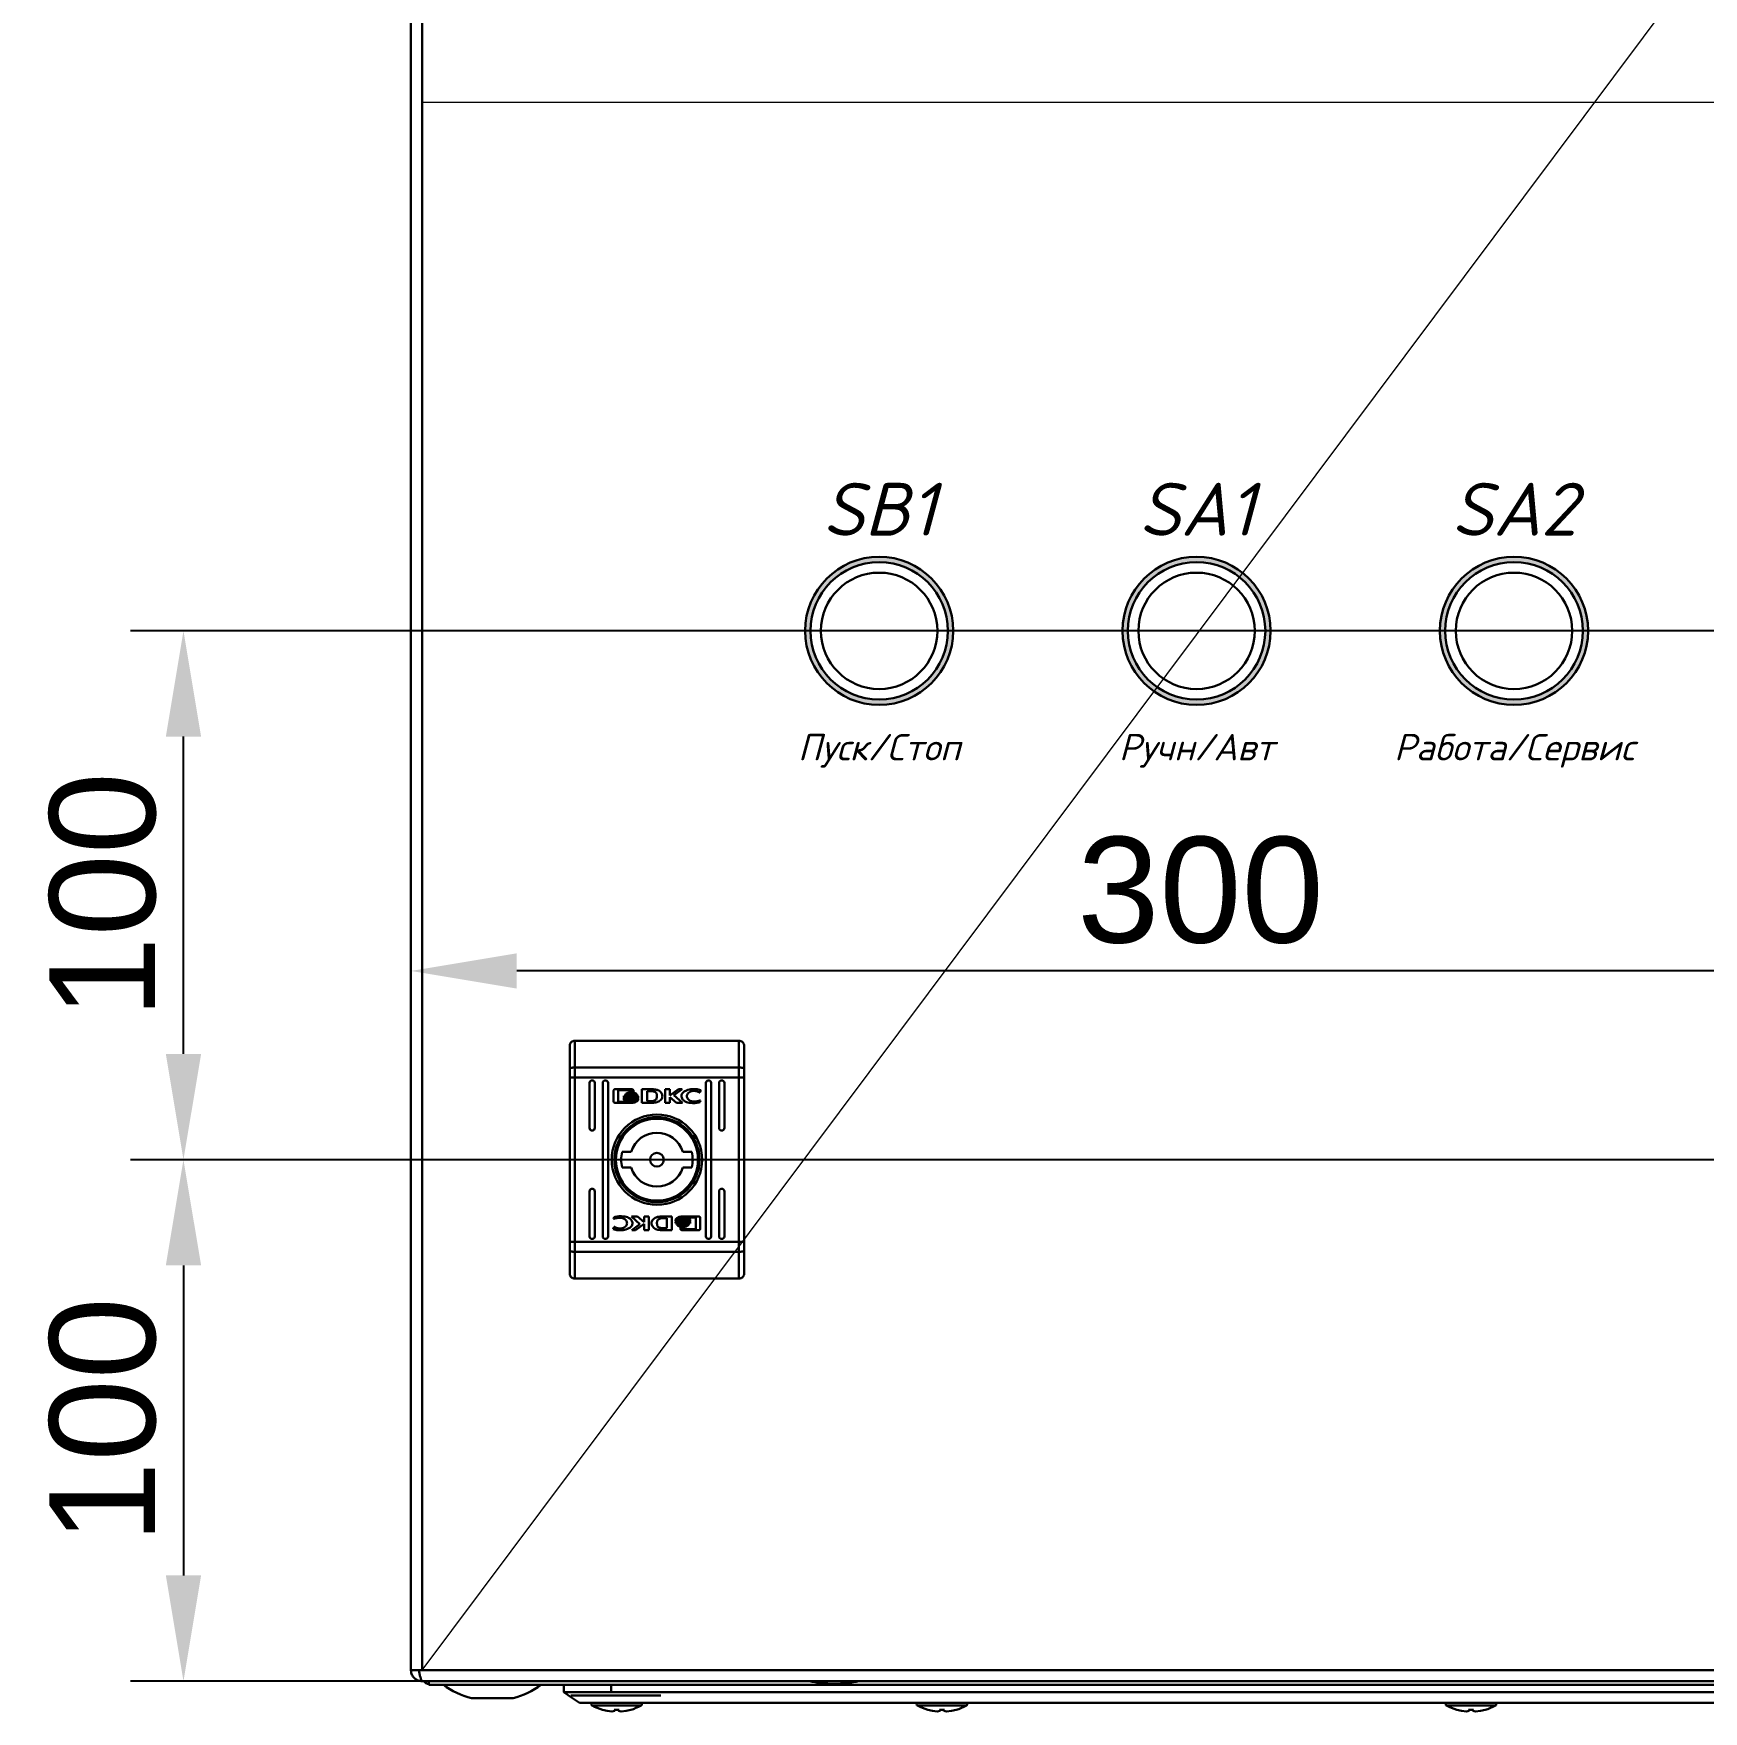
# Model space of a CAD drawing. Header units: millimetres. Extents: x 0 to 53000, y -591 to 24400.
# Drawn here: x 9805.3 to 10121, y 2391.8 to 2709.1 of the extents above; entities that cross this region are included whole.
import ezdxf
from ezdxf.enums import TextEntityAlignment as Align

# ---------------------------------------------------------------- set-up
doc = ezdxf.new("R2010")
doc.units = ezdxf.units.MM
doc.layers.add('Основная', color=7, linetype='Continuous', lineweight=30)
doc.layers.add('Привязки', color=2, linetype='Continuous', lineweight=0, plot=False, transparency=0.8)
doc.layers.add('размеры', color=3, linetype='Continuous')
doc.styles.get("Standard").update_dxf_attribs({"font": 'arial.ttf'})
doc.styles.add('текст', font='isocpeui.ttf')
doc.dimstyles.new('ISO2', dxfattribs={"dimtxt": 20, "dimasz": 20, "dimexe": 10, "dimexo": 5, "dimgap": 5, "dimtad": 1, "dimdec": 4, "dimdsep": 46, "dimlunit": 6, "dimtxsty": 'Standard', "dimcen": 20, "dimadec": 0, "dimazin": 0, "dimtfac": 1, "dimtdec": 4, "dimtmove": 0, "dimatfit": 3, "dimfxl": 1, "dimtolj": 1, "dimtzin": 0, "dimarcsym": 0})

# ---------------------------------------------------------------- blocks, each defined once
blk = doc.blocks.new('D22')
at = {"layer": 'Основная'}
h = blk.add_hatch(color=256, dxfattribs=at)
h.dxf.hatch_style = 1
h.paths.add_polyline_path([(-7.8, 10.4), (-8.4, 11.2, 0.236068), (-14, 0, 0.236068), (-8.4, -11.2), (-7.8, -10.4, -0.236068), (-13, 0, -0.236068)])
h.paths.add_polyline_path([(7.8, 10.4), (8.4, 11.2, 0.333333), (-8.4, 11.2), (-7.8, 10.4, -0.333333)])
h.paths.add_polyline_path([(8.4, 11.2), (7.8, 10.4, -0.236068), (13, 0, -0.236068), (7.8, -10.4), (8.4, -11.2, 0.236068), (14, 0, 0.236068)])
h.paths.add_polyline_path([(8.4, -11.2), (7.8, -10.4, -0.333333), (-7.8, -10.4), (-8.4, -11.2, 0.333333)])
for radius in [14, 13, 11]:
    blk.add_circle((0, 0), radius, dxfattribs=at)
at = {"style": 'текст'}
for tag, p in [('НАИМНОВАНИЕ', (0, 23)), ('ЦВЕТ', (0, -22))]:
    blk.add_attdef(tag, text='', height=10, dxfattribs=at).set_placement(p, align=Align.MIDDLE_CENTER)
blk = doc.blocks.new('*D401')
at = {"layer": 'Defpoints', "color": 0, "transparency": 16777216}
for p in [(10175.18, 2496.16), (9833.68, 2397.55), (10175.18, 2397.55)]:
    blk.add_point(p, dxfattribs=at)
at = {"layer": 'размеры', "color": 0, "lineweight": -2, "transparency": 16777216}
for p, q in [((10170.18, 2496.16), (9823.68, 2496.16)), ((9833.68, 2476.16), (9833.68, 2417.55)), ((10170.18, 2397.55), (9823.68, 2397.55))]:
    blk.add_line(p, q, dxfattribs=at)
at = {"layer": 'размеры', "color": 0, "transparency": 16777216}
for points in [[(9830.35, 2476.16), (9837.02, 2476.16), (9833.68, 2496.16)], [(9830.35, 2417.55), (9837.02, 2417.55), (9833.68, 2397.55)]]:
    blk.add_solid(points, dxfattribs=at)
at = {"layer": 'размеры', "color": 0, "transparency": 16777216, "insert": (9818.47, 2446.86), "char_height": 20, "attachment_point": 5, "rotation": 90}
blk.add_mtext('\\A1;100', dxfattribs=at)
blk = doc.blocks.new('*D402')
at = {"layer": 'Defpoints', "color": 0, "transparency": 16777216}
for p in [(9833.68, 2596.16), (10175.18, 2596.16), (10175.18, 2496.16)]:
    blk.add_point(p, dxfattribs=at)
at = {"layer": 'размеры', "color": 0, "lineweight": -2, "transparency": 16777216}
for p, q in [((10170.18, 2596.16), (9823.68, 2596.16)), ((9833.68, 2516.16), (9833.68, 2576.16)), ((10170.18, 2496.16), (9823.68, 2496.16))]:
    blk.add_line(p, q, dxfattribs=at)
at = {"layer": 'размеры', "color": 0, "transparency": 16777216}
for points in [[(9830.35, 2576.16), (9837.02, 2576.16), (9833.68, 2596.16)], [(9830.35, 2516.16), (9837.02, 2516.16), (9833.68, 2496.16)]]:
    blk.add_solid(points, dxfattribs=at)
at = {"layer": 'размеры', "color": 0, "transparency": 16777216, "insert": (9818.47, 2546.16), "char_height": 20, "attachment_point": 5, "rotation": 90}
blk.add_mtext('\\A1;100', dxfattribs=at)
blk = doc.blocks.new('*D379')
at = {"layer": 'Defpoints', "color": 0, "transparency": 16777216}
for p in [(9876.68, 2531.85), (9876.68, 2496.16), (10175.18, 2496.16)]:
    blk.add_point(p, dxfattribs=at)
at = {"layer": 'размеры', "color": 0, "lineweight": -2, "transparency": 16777216}
for p, q in [((9876.68, 2501.16), (9876.68, 2541.85)), ((10175.18, 2501.16), (10175.18, 2541.85)), ((10155.18, 2531.85), (9896.68, 2531.85))]:
    blk.add_line(p, q, dxfattribs=at)
at = {"layer": 'размеры', "color": 0, "transparency": 16777216}
for points in [[(9896.68, 2535.18), (9896.68, 2528.52), (9876.68, 2531.85)], [(10155.18, 2535.18), (10155.18, 2528.52), (10175.18, 2531.85)]]:
    blk.add_solid(points, dxfattribs=at)
at = {"layer": 'размеры', "color": 0, "transparency": 16777216, "insert": (10025.93, 2547.07), "char_height": 20, "attachment_point": 5}
blk.add_mtext('\\A1;300', dxfattribs=at)

msp = doc.modelspace()

# ---------------------------------------------------------------- linework, layer by layer
at = {"layer": 'Основная', "linetype": 'Continuous'}
for p, q in [((9876.68471, 3192.4489), (9876.68471, 2399.64892)), ((9878.78474, 2399.64892), (9878.78474, 3192.4489)), ((9907.68473, 2518.66336), (9907.68473, 2513.6214)), ((9907.68473, 2518.66336), (9938.68472, 2518.66336)), ((9938.68472, 2518.66336), (9938.68472, 2513.6214)), ((9906.68472, 2513.23239), (9906.68472, 2511.67632)), ((9907.68473, 2513.6214), (9907.68473, 2511.67632)), ((9907.68473, 2513.6214), (9938.68472, 2513.6214)), ((9938.68472, 2511.67632), (9938.68472, 2513.6214)), ((9939.68472, 2511.67632), (9939.68472, 2513.23239)), ((9906.68472, 2511.67632), (9907.68473, 2511.67632)), ((9906.68472, 2480.65038), (9906.68472, 2511.67632)), ((9938.68472, 2511.67632), (9907.68473, 2511.67632)), ((9907.68473, 2480.65038), (9907.68473, 2511.67632)), ((9910.43462, 2502.16336), (9910.43462, 2510.66334)), ((9911.43461, 2510.66334), (9911.43461, 2502.16336)), ((9912.93462, 2481.66336), (9912.93462, 2510.66334)), ((9913.93464, 2510.66334), (9913.93464, 2481.66336)), ((9932.43462, 2481.66336), (9932.43462, 2510.66334)), ((9933.43462, 2510.66334), (9933.43462, 2481.66336)), ((9934.93462, 2502.16336), (9934.93462, 2510.66334)), ((9935.93462, 2510.66334), (9935.93462, 2502.16336)), ((9938.68472, 2511.67632), (9939.68472, 2511.67632)), ((9938.68472, 2511.67632), (9938.68472, 2480.65038)), ((9939.68472, 2480.65038), (9939.68472, 2511.67632)), ((9914.9939, 2507.17403), (9914.9939, 2509.21027)), ((9915.2601, 2509.48043), (9918.47386, 2509.48043)), ((9918.47386, 2506.90417), (9915.2601, 2506.90417)), ((9918.4167, 2509.27637), (9915.85924, 2509.27637)), ((9915.85924, 2509.27637), (9915.85924, 2507.10852)), ((9915.85924, 2507.10852), (9917.3664, 2507.10366)), ((9916.92405, 2507.96793), (9916.92405, 2508.24363)), ((9916.92405, 2507.5206), (9916.92405, 2507.80652)), ((9918.4167, 2509.03846), (9918.4167, 2509.27637)), ((9918.73996, 2509.03846), (9918.4167, 2509.03846)), ((9918.73996, 2509.21027), (9918.73996, 2509.03846)), ((9919.65269, 2508.18126), (9919.65269, 2507.90555)), ((9919.65269, 2507.74417), (9919.65269, 2507.45876)), ((9920.35251, 2509.48043), (9922.0859, 2509.48991)), ((9920.35251, 2506.90417), (9920.35251, 2509.48043)), ((9921.99742, 2506.91361), (9920.35251, 2506.90417)), ((9921.9585, 2509.13264), (9921.32126, 2509.12319)), ((9921.32126, 2509.12319), (9921.32126, 2507.22359)), ((9921.32126, 2507.22359), (9921.90324, 2507.23298)), ((9922.01405, 2506.91361), (9921.99742, 2506.91361)), ((9924.70839, 2509.48043), (9925.61989, 2509.48043)), ((9924.70839, 2506.90417), (9924.70839, 2509.48043)), ((9925.6296, 2506.90417), (9924.70839, 2506.90417)), ((9925.61989, 2509.48043), (9925.61989, 2508.27057)), ((9925.61989, 2508.27057), (9927.25425, 2509.48043)), ((9925.6296, 2507.98635), (9925.6296, 2506.90417)), ((9926.86324, 2506.90417), (9925.6296, 2507.98635)), ((9927.94751, 2509.48043), (9926.39362, 2508.33852)), ((9926.39362, 2508.33852), (9927.9839, 2506.90417)), ((9927.9839, 2506.90417), (9926.86324, 2506.90417)), ((9927.25425, 2509.48043), (9927.94751, 2509.48043)), ((9931.29524, 2508.8533), (9931.17558, 2508.8533)), ((9931.40059, 2507.37981), (9931.28601, 2507.05023)), ((9931.44925, 2509.29765), (9931.29524, 2508.8533)), ((9931.30522, 2507.37981), (9931.40059, 2507.37981)), ((9916.60349, 2497.66336), (9918.3103, 2497.66336)), ((9928.05915, 2497.66336), (9929.76594, 2497.66336)), ((9918.3103, 2494.66334), (9916.60349, 2494.66334)), ((9929.76594, 2494.66334), (9928.05915, 2494.66334)), ((9910.43462, 2481.66336), (9910.43462, 2490.16334)), ((9911.43461, 2490.16334), (9911.43461, 2481.66336)), ((9934.93462, 2481.66336), (9934.93462, 2490.16334)), ((9935.93462, 2490.16334), (9935.93462, 2481.66336)), ((9914.96887, 2484.94686), (9915.08343, 2485.27647)), ((9915.06423, 2484.94686), (9914.96887, 2484.94686)), ((9918.38555, 2485.42253), (9919.50621, 2485.42253)), ((9919.97584, 2483.98818), (9918.38555, 2485.42253)), ((9919.50621, 2485.42253), (9920.73985, 2484.34035)), ((9920.73985, 2485.42253), (9921.66107, 2485.42253)), ((9920.73985, 2484.34035), (9920.73985, 2485.42253)), ((9921.66107, 2485.42253), (9921.66107, 2482.84627)), ((9924.35541, 2485.41306), (9924.37204, 2485.41306)), ((9924.37204, 2485.41306), (9926.01695, 2485.42253)), ((9925.04819, 2485.10311), (9924.46621, 2485.09369)), ((9925.04819, 2483.20348), (9925.04819, 2485.10311)), ((9926.01695, 2485.42253), (9926.01695, 2482.84627)), ((9926.71676, 2484.58253), (9926.71676, 2484.86794)), ((9926.71676, 2484.14544), (9926.71676, 2484.42115)), ((9927.89558, 2485.42253), (9931.10934, 2485.42253)), ((9930.51021, 2485.21818), (9929.00305, 2485.22304)), ((9929.44539, 2484.8061), (9929.44539, 2484.52018)), ((9929.44539, 2484.35877), (9929.44539, 2484.08304)), ((9930.51021, 2483.05033), (9930.51021, 2485.21818)), ((9931.37555, 2485.15267), (9931.37555, 2483.1164)), ((9914.9202, 2483.02905), (9915.07422, 2483.47337)), ((9915.07422, 2483.47337), (9915.19387, 2483.47337)), ((9918.42194, 2482.84627), (9919.97584, 2483.98818)), ((9919.1152, 2482.84627), (9918.42194, 2482.84627)), ((9920.74956, 2484.05613), (9919.1152, 2482.84627)), ((9920.74956, 2482.84627), (9920.74956, 2484.05613)), ((9921.66107, 2482.84627), (9920.74956, 2482.84627)), ((9926.01695, 2482.84627), (9924.28355, 2482.83679)), ((9924.41096, 2483.19406), (9925.04819, 2483.20348)), ((9927.62949, 2483.28824), (9927.95274, 2483.28824)), ((9927.62949, 2483.1164), (9927.62949, 2483.28824)), ((9931.10934, 2482.84627), (9927.89558, 2482.84627)), ((9927.95274, 2483.28824), (9927.95274, 2483.05033)), ((9927.95274, 2483.05033), (9930.51021, 2483.05033)), ((9906.68472, 2480.65038), (9906.68472, 2479.09431)), ((9907.68473, 2480.65038), (9906.68472, 2480.65038)), ((9907.68473, 2480.65038), (9907.68473, 2478.7053)), ((9938.68472, 2480.65038), (9907.68473, 2480.65038)), ((9938.68472, 2478.7053), (9907.68473, 2478.7053)), ((9907.68473, 2478.7053), (9907.68473, 2473.66334)), ((9938.68472, 2478.7053), (9938.68472, 2480.65038)), ((9939.68472, 2480.65038), (9938.68472, 2480.65038)), ((9938.68472, 2473.66334), (9938.68472, 2478.7053)), ((9939.68472, 2479.09431), (9939.68472, 2480.65038)), ((9938.68472, 2473.66334), (9907.68473, 2473.66334)), ((9876.68471, 2399.64892), (9878.18472, 2399.64892)), ((9878.78474, 2399.64892), (9878.18472, 2399.64892)), ((10471.58473, 2399.64892), (9878.78474, 2399.64892)), ((9878.78474, 2397.5489), (10471.58473, 2397.5489)), ((9880.05744, 2397.5489), (9880.05744, 2396.95327)), ((9880.05744, 2396.8489), (9880.05744, 2396.95327)), ((9880.05744, 2396.8489), (9880.75744, 2396.8489)), ((10474.35745, 2396.8489), (9880.75744, 2396.8489)), ((9905.55744, 2395.4489), (9905.55744, 2396.8489)), ((9914.55745, 2396.8489), (9914.55745, 2395.4489)), ((9888.12237, 2394.34807), (9895.99251, 2394.34807)), ((9914.55745, 2395.4489), (9905.55744, 2395.4489)), ((9906.90743, 2394.84889), (9923.90745, 2394.84889)), ((9910.93575, 2392.94143), (9920.17912, 2392.94143)), ((9924.05744, 2395.4489), (9914.55745, 2395.4489)), ((10430.05743, 2395.4489), (9924.05744, 2395.4489)), ((9926.05745, 2393.4489), (10428.05742, 2393.4489)), ((9972.43575, 2392.94143), (9981.67912, 2392.94143)), ((10072.43575, 2392.94143), (10081.67912, 2392.94143)), ((9912.89871, 2392.1342), (9913.76068, 2391.91909)), ((9913.76068, 2391.91909), (9914.67666, 2391.82342)), ((9914.67666, 2391.82342), (9915.21712, 2391.91909)), ((9915.21712, 2391.91909), (9915.06778, 2392.1342)), ((9915.06778, 2392.1342), (9915.55743, 2392.12145)), ((9915.24046, 2392.1297), (9915.21712, 2391.91909)), ((9915.55743, 2392.12145), (9916.04709, 2392.1342)), ((9915.87441, 2392.1297), (9915.89775, 2391.91909)), ((9916.04709, 2392.1342), (9915.89775, 2391.91909)), ((9915.89775, 2391.91909), (9916.43821, 2391.82342)), ((9916.43821, 2391.82342), (9917.35419, 2391.91909)), ((9917.35419, 2391.91909), (9918.21616, 2392.1342)), ((9974.39872, 2392.1342), (9975.26068, 2391.91909)), ((9975.26068, 2391.91909), (9976.17667, 2391.82342)), ((9976.17667, 2391.82342), (9976.71712, 2391.91909)), ((9976.56779, 2392.1342), (9977.05743, 2392.12145)), ((9976.71712, 2391.91909), (9976.56779, 2392.1342)), ((9976.74047, 2392.1297), (9976.71712, 2391.91909)), ((9977.05743, 2392.12145), (9977.54708, 2392.1342)), ((9977.37439, 2392.1297), (9977.39774, 2391.91909)), ((9977.54708, 2392.1342), (9977.39774, 2391.91909)), ((9977.39774, 2391.91909), (9977.93819, 2391.82342)), ((9977.93819, 2391.82342), (9978.8542, 2391.91909)), ((9978.8542, 2391.91909), (9979.71616, 2392.1342)), ((10074.39872, 2392.1342), (10075.26067, 2391.91909)), ((10075.26067, 2391.91909), (10076.17667, 2391.82342)), ((10076.17667, 2391.82342), (10076.71713, 2391.91909)), ((10076.56779, 2392.1342), (10077.05743, 2392.12145)), ((10076.71713, 2391.91909), (10076.56779, 2392.1342)), ((10076.74047, 2392.1297), (10076.71713, 2391.91909)), ((10077.05743, 2392.12145), (10077.54708, 2392.1342)), ((10077.3744, 2392.1297), (10077.39775, 2391.91909)), ((10077.54708, 2392.1342), (10077.39775, 2391.91909)), ((10077.39775, 2391.91909), (10077.9382, 2391.82342)), ((10077.9382, 2391.82342), (10078.85419, 2391.91909)), ((10078.85419, 2391.91909), (10079.71615, 2392.1342))]:
    msp.add_line(p, q, dxfattribs=at)
at = {"layer": 'Основная'}
msp.add_line((9876.68471, 2399.64892), (10473.68472, 2399.64892), dxfattribs=at)
at = {"layer": 'Основная', "linetype": 'Continuous', "flags": 128}
for points in [[(9907.68473, 2513.6214), (9907.48965, 2513.61392), (9907.30204, 2513.59181), (9907.12916, 2513.55584), (9906.97761, 2513.50747), (9906.85325, 2513.44852), (9906.76083, 2513.38125), (9906.70394, 2513.3083), (9906.68472, 2513.23239)], [(9939.68472, 2513.23239), (9939.66552, 2513.3083), (9939.60861, 2513.38125), (9939.51619, 2513.44852), (9939.39183, 2513.50747), (9939.2403, 2513.55584), (9939.06741, 2513.59181), (9938.87981, 2513.61392), (9938.68472, 2513.6214)], [(9906.68472, 2479.09431), (9906.70394, 2479.0184), (9906.76083, 2478.94545), (9906.85325, 2478.87818), (9906.97761, 2478.81923), (9907.12916, 2478.77086), (9907.30204, 2478.73489), (9907.48965, 2478.71275), (9907.68473, 2478.7053)], [(9938.68472, 2478.7053), (9938.87981, 2478.71275), (9939.06741, 2478.73489), (9939.2403, 2478.77086), (9939.39183, 2478.81923), (9939.51619, 2478.87818), (9939.60861, 2478.94545), (9939.66552, 2479.0184), (9939.68472, 2479.09431)], [(9905.55744, 2395.4489), (9907.05751, 2394.44886), (9908.55761, 2393.44878)]]:
    msp.add_lwpolyline(points, dxfattribs=at)
at = {"layer": 'Основная', "linetype": 'Continuous'}
for radius in [8.55, 8.05, 7.75, 1.3]:
    msp.add_circle((9923.18472, 2496.16335), radius, dxfattribs=at)
for centre, radius, start, end in [((9910.93462, 2510.66335), 0.5, 360, 180), ((9913.43462, 2510.66335), 0.5, 360, 180), ((9932.93462, 2510.66335), 0.5, 0, 180), ((9935.43462, 2510.66335), 0.5, 0, 180), ((9910.93462, 2502.16335), 0.5, 180, 360), ((9923.18472, 2496.16335), 5.1, 17.1046352, 162.8953648), ((9935.43462, 2502.16335), 0.5, 180, 0), ((9923.18472, 2496.16335), 6.75, 167.1604116, 192.8395884), ((9923.18472, 2496.16335), 6.75, 347.1604116, 12.8395884), ((9923.18472, 2496.16335), 5.1, 197.1046352, 342.8953648), ((9910.93462, 2490.16335), 0.5, 0, 180), ((9935.43462, 2490.16335), 0.5, 0, 180), ((9910.93462, 2481.66335), 0.5, 180, 0), ((9913.43462, 2481.66335), 0.5, 180, 360), ((9932.93462, 2481.66335), 0.5, 180, 0), ((9935.43462, 2481.66335), 0.5, 180, 0), ((9880.75743, 2399.2489), 2.4, 225.099472, 253.0422367), ((9892.05743, 2409.60932), 15.76042, 234.0543962, 255.541383), ((9892.05743, 2409.60932), 15.76042, 284.458617, 305.9221986), ((9956.98607, 2422.81498), 25.76608, 258.6941478, 269.3298889), ((9956.38338, 2422.81498), 25.76608, 270.6701111, 281.3058522), ((9911.09193, 2393.2219), 0.32103, 135, 240.8896328), ((9915.55743, 2401.24142), 9.5, 240.8896328, 253.7275241), ((9915.55743, 2401.24142), 9.5, 286.2611128, 299.1103672), ((9920.02294, 2393.2219), 0.32103, 299.1103672, 45), ((9972.59193, 2393.2219), 0.32103, 135, 240.8896328), ((9977.05743, 2401.24142), 9.5, 240.8896328, 253.7275241), ((9977.05743, 2401.24142), 9.5, 286.2611128, 299.1103672), ((9981.52294, 2393.2219), 0.32103, 299.1103672, 45), ((10072.59193, 2393.2219), 0.32103, 135, 240.8896328), ((10077.05743, 2401.24142), 9.5, 240.8896328, 253.7275241), ((10077.05743, 2401.24142), 9.5, 286.2611128, 299.1103672), ((10081.52294, 2393.2219), 0.32103, 299.1103672, 45)]:
    msp.add_arc(centre, radius, start, end, dxfattribs=at)
for points, knots in [([(9907.68473, 2518.66336), (9907.55583, 2518.64932), (9907.35965, 2518.62795), (9907.12661, 2518.5006), (9906.93404, 2518.34355), (9906.78916, 2518.1343), (9906.69989, 2517.88842), (9906.68997, 2517.74128), (9906.68472, 2517.66334)], [0, 0, 0, 0, 0.2427470631, 0.3694667384, 0.4995772627, 0.7157134518, 0.8494279657, 1, 1, 1, 1]), ([(9906.68472, 2513.23239), (9906.68472, 2514.18224), (9906.68472, 2516.08194), (9906.68472, 2517.13621), (9906.68472, 2517.66334)], [0, 0, 0, 0, 0.499999311, 1, 1, 1, 1]), ([(9938.68472, 2518.66336), (9938.8136, 2518.64932), (9939.00977, 2518.62796), (9939.2428, 2518.50064), (9939.43535, 2518.34358), (9939.58028, 2518.13435), (9939.66952, 2517.88845), (9939.67946, 2517.74129), (9939.68472, 2517.66334)], [0, 0, 0, 0, 0.242707708, 0.369436324, 0.499547508, 0.715673353, 0.849407779, 1, 1, 1, 1]), ([(9939.68472, 2513.23239), (9939.68472, 2514.18224), (9939.68472, 2516.08194), (9939.68472, 2517.13621), (9939.68472, 2517.66334)], [0, 0, 0, 0, 0.499999311, 1, 1, 1, 1]), ([(9914.9939, 2509.21027), (9914.99762, 2509.24442), (9915.00466, 2509.30912), (9915.0568, 2509.39166), (9915.12787, 2509.45045), (9915.20052, 2509.47741), (9915.24544, 2509.47969), (9915.2601, 2509.48043)], [0, 0, 0, 0, 0.242983344, 0.460424701, 0.678523832, 0.895146014, 1, 1, 1, 1]), ([(9915.2601, 2506.90417), (9915.22589, 2506.90806), (9915.16227, 2506.91531), (9915.082, 2506.96767), (9915.02479, 2507.03784), (9914.9972, 2507.11133), (9914.99475, 2507.15791), (9914.9939, 2507.17403)], [0, 0, 0, 0, 0.243395378, 0.452673324, 0.666528319, 0.88463587, 1, 1, 1, 1]), ([(9916.92405, 2508.24363), (9916.95049, 2508.19171), (9917.01835, 2508.05844), (9917.2637, 2507.86172), (9917.70015, 2507.67288), (9918.08076, 2507.64677), (9918.30253, 2507.63155)], [0, 0, 0, 0, 0.109719622, 0.2816457947, 0.5814339209, 1, 1, 1, 1]), ([(9918.30253, 2507.35585), (9918.16879, 2507.36192), (9917.80258, 2507.37853), (9917.36403, 2507.52192), (9917.03978, 2507.75782), (9916.96159, 2507.89977), (9916.92405, 2507.96793)], [0, 0, 0, 0, 0.254049235, 0.695700179, 0.853867643, 1, 1, 1, 1]), ([(9916.92405, 2507.80652), (9916.95039, 2507.75465), (9917.01798, 2507.62155), (9917.26273, 2507.42502), (9917.69913, 2507.23569), (9918.0801, 2507.20948), (9918.30253, 2507.19417)], [0, 0, 0, 0, 0.1095301169, 0.2810800866, 0.5802787647, 1, 1, 1, 1]), ([(9917.3664, 2507.10366), (9917.30725, 2507.13525), (9917.20381, 2507.19048), (9917.05212, 2507.3136), (9916.9621, 2507.42629), (9916.92845, 2507.50969), (9916.92405, 2507.5206)], [0, 0, 0, 0, 0.323269626, 0.565340799, 0.943131886, 1, 1, 1, 1]), ([(9917.11639, 2508.32541), (9917.14866, 2508.38326), (9917.22972, 2508.52856), (9917.49308, 2508.72485), (9917.86644, 2508.86948), (9918.16214, 2508.88731), (9918.30253, 2508.89577)], [0, 0, 0, 0, 0.142892063, 0.358926877, 0.6956561, 1, 1, 1, 1]), ([(9917.17185, 2508.21717), (9917.16628, 2508.22583), (9917.15513, 2508.24316), (9917.13552, 2508.2788), (9917.124, 2508.30688), (9917.11639, 2508.32541)], [0, 0, 0, 0, 0.253511014, 0.507330446, 1, 1, 1, 1]), ([(9918.30253, 2508.68679), (9918.16831, 2508.67889), (9917.86234, 2508.66088), (9917.47813, 2508.51286), (9917.25105, 2508.32751), (9917.18341, 2508.23327), (9917.17185, 2508.21717)], [0, 0, 0, 0, 0.318040783, 0.72505402, 0.953012246, 1, 1, 1, 1]), ([(9917.21918, 2508.15598), (9917.29159, 2508.223), (9917.47732, 2508.3949), (9917.86203, 2508.53402), (9918.15888, 2508.55373), (9918.30253, 2508.56326)], [0, 0, 0, 0, 0.248010803, 0.636131273, 1, 1, 1, 1]), ([(9917.33124, 2508.05501), (9917.32069, 2508.06295), (9917.29961, 2508.07883), (9917.26127, 2508.11158), (9917.23568, 2508.13857), (9917.21918, 2508.15598)], [0, 0, 0, 0, 0.262060633, 0.524075232, 1, 1, 1, 1]), ([(9918.30253, 2508.35405), (9918.1684, 2508.34602), (9917.94933, 2508.33291), (9917.61492, 2508.23745), (9917.43715, 2508.12313), (9917.33124, 2508.05501)], [0, 0, 0, 0, 0.389546597, 0.636284488, 1, 1, 1, 1]), ([(9917.43024, 2507.99243), (9917.55142, 2508.0535), (9917.74771, 2508.15243), (9918.04846, 2508.21094), (9918.21729, 2508.21765), (9918.30253, 2508.22104)], [0, 0, 0, 0, 0.444097598, 0.719344078, 1, 1, 1, 1]), ([(9917.6596, 2507.89751), (9917.62791, 2507.90795), (9917.57275, 2507.92613), (9917.49623, 2507.95822), (9917.45227, 2507.98101), (9917.43024, 2507.99243)], [0, 0, 0, 0, 0.402560198, 0.700676114, 1, 1, 1, 1]), ([(9918.30253, 2508.01183), (9918.23578, 2508.00977), (9918.10227, 2508.00566), (9917.88515, 2507.97217), (9917.74063, 2507.92433), (9917.6596, 2507.89751)], [0, 0, 0, 0, 0.305180786, 0.610401403, 1, 1, 1, 1]), ([(9918.30253, 2508.89577), (9918.43685, 2508.88796), (9918.74326, 2508.87015), (9919.1154, 2508.72458), (9919.38545, 2508.51628), (9919.46161, 2508.37128), (9919.49769, 2508.30258)], [0, 0, 0, 0, 0.2865415194, 0.6536485604, 0.8358999901, 1, 1, 1, 1]), ([(9919.43907, 2508.2087), (9919.38434, 2508.27404), (9919.24592, 2508.43932), (9918.85365, 2508.63666), (9918.51318, 2508.66763), (9918.30253, 2508.68679)], [0, 0, 0, 0, 0.1995460467, 0.5047517012, 1, 1, 1, 1]), ([(9918.30253, 2508.56326), (9918.43617, 2508.55489), (9918.74104, 2508.53581), (9919.13087, 2508.39722), (9919.32279, 2508.215), (9919.38954, 2508.15163)], [0, 0, 0, 0, 0.337361803, 0.76956186, 1, 1, 1, 1]), ([(9919.27402, 2508.05501), (9919.16967, 2508.12222), (9918.98688, 2508.23995), (9918.65146, 2508.33385), (9918.43061, 2508.34664), (9918.30253, 2508.35405)], [0, 0, 0, 0, 0.358486272, 0.627918976, 1, 1, 1, 1]), ([(9918.30253, 2508.22104), (9918.43674, 2508.21314), (9918.65442, 2508.20033), (9918.94825, 2508.11548), (9919.09729, 2508.03479), (9919.17284, 2507.99389)], [0, 0, 0, 0, 0.442208371, 0.717210245, 1, 1, 1, 1]), ([(9918.30253, 2507.63155), (9918.43621, 2507.63766), (9918.80238, 2507.65438), (9919.24856, 2507.79892), (9919.5509, 2508.02518), (9919.62641, 2508.14097), (9919.65269, 2508.18126)], [0, 0, 0, 0, 0.2653927254, 0.7269637171, 0.9049876353, 1, 1, 1, 1]), ([(9918.94116, 2507.89947), (9918.87781, 2507.92085), (9918.75115, 2507.9636), (9918.53661, 2508.00308), (9918.38618, 2508.0087), (9918.30253, 2508.01183)], [0, 0, 0, 0, 0.307557839, 0.61496426, 1, 1, 1, 1]), ([(9919.65269, 2507.90555), (9919.61443, 2507.85069), (9919.51134, 2507.70285), (9919.181, 2507.50147), (9918.75583, 2507.37522), (9918.43003, 2507.3613), (9918.30253, 2507.35585)], [0, 0, 0, 0, 0.131664618, 0.354825666, 0.747509231, 1, 1, 1, 1]), ([(9918.30253, 2507.19417), (9918.43621, 2507.20029), (9918.8023, 2507.21703), (9919.2484, 2507.36158), (9919.5508, 2507.58786), (9919.62636, 2507.70378), (9919.65269, 2507.74417)], [0, 0, 0, 0, 0.265364596, 0.726722121, 0.904769111, 1, 1, 1, 1]), ([(9918.47386, 2509.48043), (9918.50808, 2509.47652), (9918.57164, 2509.46925), (9918.65182, 2509.41687), (9918.70896, 2509.34671), (9918.73665, 2509.27315), (9918.73911, 2509.22646), (9918.73996, 2509.21027)], [0, 0, 0, 0, 0.243412423, 0.452123588, 0.665862995, 0.884171768, 1, 1, 1, 1]), ([(9919.65269, 2507.45876), (9919.62211, 2507.41628), (9919.52317, 2507.27884), (9919.17878, 2507.06819), (9918.80322, 2506.92123), (9918.52491, 2506.90681), (9918.47386, 2506.90417)], [0, 0, 0, 0, 0.11653005, 0.377026269, 0.88571794, 1, 1, 1, 1]), ([(9919.17284, 2507.99389), (9919.14295, 2507.97903), (9919.09063, 2507.95302), (9919.01278, 2507.92257), (9918.96505, 2507.90718), (9918.94116, 2507.89947)], [0, 0, 0, 0, 0.399523811, 0.69937527, 1, 1, 1, 1]), ([(9919.38954, 2508.15163), (9919.38025, 2508.14239), (9919.36168, 2508.12389), (9919.32369, 2508.09088), (9919.29354, 2508.06911), (9919.27402, 2508.05501)], [0, 0, 0, 0, 0.260628317, 0.521298286, 1, 1, 1, 1]), ([(9919.49769, 2508.30258), (9919.49338, 2508.29419), (9919.48476, 2508.27741), (9919.46595, 2508.24557), (9919.44973, 2508.22332), (9919.43907, 2508.2087)], [0, 0, 0, 0, 0.255235474, 0.51058155, 1, 1, 1, 1]), ([(9921.90324, 2507.23298), (9922.03639, 2507.23643), (9922.3159, 2507.24369), (9922.67372, 2507.30481), (9922.93883, 2507.45811), (9923.09528, 2507.6582), (9923.17438, 2507.91549), (9923.18129, 2508.10226), (9923.18471, 2508.19485)], [0, 0, 0, 0, 0.214950742, 0.45124755, 0.57492362, 0.69936723, 0.850978469, 1, 1, 1, 1]), ([(9922.35725, 2509.09795), (9922.29116, 2509.10599), (9922.19188, 2509.11808), (9922.05879, 2509.12856), (9921.99194, 2509.13128), (9921.9585, 2509.13264)], [0, 0, 0, 0, 0.4987377128, 0.7492673352, 1, 1, 1, 1]), ([(9922.42371, 2506.92574), (9922.35547, 2506.92284), (9922.25311, 2506.91849), (9922.11653, 2506.91448), (9922.04821, 2506.9139), (9922.01405, 2506.91361)], [0, 0, 0, 0, 0.49992194, 0.749926097, 1, 1, 1, 1]), ([(9922.0859, 2509.48991), (9922.21943, 2509.48803), (9922.48653, 2509.48427), (9922.86334, 2509.43859), (9923.22036, 2509.36905), (9923.42783, 2509.27236), (9923.53286, 2509.22341)], [0, 0, 0, 0, 0.269582029, 0.539252094, 0.766756299, 1, 1, 1, 1]), ([(9923.18471, 2508.19485), (9923.18047, 2508.33039), (9923.17415, 2508.53202), (9923.06552, 2508.78059), (9922.90083, 2508.9377), (9922.65325, 2509.03706), (9922.46088, 2509.07663), (9922.35725, 2509.09795)], [0, 0, 0, 0, 0.290475307, 0.432087105, 0.574705996, 0.770892858, 1, 1, 1, 1]), ([(9923.08738, 2506.99781), (9923.02176, 2506.98522), (9922.89061, 2506.96008), (9922.6686, 2506.93907), (9922.51286, 2506.9306), (9922.42371, 2506.92574)], [0, 0, 0, 0, 0.299770516, 0.599165191, 1, 1, 1, 1]), ([(9923.53286, 2509.22341), (9923.6441, 2509.14757), (9923.86723, 2508.99543), (9924.10449, 2508.68673), (9924.22074, 2508.34047), (9924.20911, 2508.00079), (9924.08512, 2507.67746), (9923.85446, 2507.38284), (9923.51571, 2507.13182), (9923.23378, 2507.04361), (9923.08738, 2506.99781)], [0, 0, 0, 0, 0.132057139, 0.264901592, 0.375077646, 0.485477314, 0.592474521, 0.710768125, 0.849800191, 1, 1, 1, 1]), ([(9927.81853, 2508.22542), (9927.82423, 2508.29295), (9927.83685, 2508.4422), (9927.96227, 2508.6988), (9928.26253, 2509.01587), (9928.90936, 2509.36153), (9929.59427, 2509.50196), (9930.0618, 2509.51174), (9930.15634, 2509.51372)], [0, 0, 0, 0, 0.069720768, 0.1540879, 0.289471869, 0.515621018, 0.902057672, 1, 1, 1, 1]), ([(9930.14688, 2506.87115), (9930.01361, 2506.87347), (9929.54571, 2506.88164), (9928.91524, 2506.97617), (9928.33784, 2507.24424), (9928.01346, 2507.53886), (9927.84125, 2507.88492), (9927.82532, 2508.12362), (9927.81853, 2508.22542)], [0, 0, 0, 0, 0.133263895, 0.467896413, 0.626952801, 0.762325959, 0.898627779, 1, 1, 1, 1]), ([(9930.18003, 2509.17656), (9930.04563, 2509.16767), (9929.73968, 2509.14742), (9929.33475, 2508.97544), (9929.03751, 2508.71446), (9928.87332, 2508.44146), (9928.85388, 2508.25334), (9928.84465, 2508.16403)], [0, 0, 0, 0, 0.218306079, 0.496941861, 0.695438325, 0.855396444, 1, 1, 1, 1]), ([(9928.84465, 2508.16403), (9928.85345, 2508.07657), (9928.8711, 2507.90123), (9929.02066, 2507.63611), (9929.29318, 2507.38072), (9929.70219, 2507.18835), (9930.02095, 2507.16375), (9930.18003, 2507.15147)], [0, 0, 0, 0, 0.141609826, 0.283887417, 0.48310743, 0.742024625, 1, 1, 1, 1]), ([(9931.28601, 2507.05023), (9931.15772, 2507.01257), (9930.90894, 2506.93953), (9930.52592, 2506.88235), (9930.27366, 2506.87489), (9930.14688, 2506.87115)], [0, 0, 0, 0, 0.3462155215, 0.6714086028, 1, 1, 1, 1]), ([(9930.15634, 2509.51372), (9930.28981, 2509.50992), (9930.55676, 2509.50233), (9930.99298, 2509.44029), (9931.28493, 2509.34902), (9931.44925, 2509.29765)], [0, 0, 0, 0, 0.30414075, 0.608325573, 1, 1, 1, 1]), ([(9931.17558, 2508.8533), (9931.06167, 2508.92639), (9930.86823, 2509.05051), (9930.5254, 2509.15446), (9930.30567, 2509.16852), (9930.18003, 2509.17656)], [0, 0, 0, 0, 0.380132986, 0.645566982, 1, 1, 1, 1]), ([(9930.18003, 2507.15147), (9930.31381, 2507.156), (9930.57215, 2507.16476), (9930.95264, 2507.24007), (9931.18689, 2507.33291), (9931.30522, 2507.37981)], [0, 0, 0, 0, 0.34706471, 0.670171928, 1, 1, 1, 1]), ([(9916.18942, 2485.17523), (9916.05564, 2485.1707), (9915.79731, 2485.16194), (9915.41681, 2485.08663), (9915.18256, 2484.99377), (9915.06423, 2484.94686)], [0, 0, 0, 0, 0.34706167, 0.670166057, 1, 1, 1, 1]), ([(9915.08343, 2485.27647), (9915.21172, 2485.31413), (9915.4605, 2485.38717), (9915.84352, 2485.44435), (9916.09578, 2485.45181), (9916.22256, 2485.45555)], [0, 0, 0, 0, 0.346228057, 0.671408506, 1, 1, 1, 1]), ([(9917.5248, 2484.16267), (9917.516, 2484.25013), (9917.49834, 2484.42547), (9917.34878, 2484.69058), (9917.07627, 2484.94599), (9916.66725, 2485.13834), (9916.3485, 2485.16295), (9916.18942, 2485.17523)], [0, 0, 0, 0, 0.141611912, 0.283890236, 0.483105458, 0.742031298, 1, 1, 1, 1]), ([(9916.22256, 2485.45555), (9916.35583, 2485.45321), (9916.82373, 2485.445), (9917.45421, 2485.35054), (9918.03161, 2485.08246), (9918.356, 2484.78784), (9918.52818, 2484.44177), (9918.54413, 2484.20308), (9918.55093, 2484.10128)], [0, 0, 0, 0, 0.13326395, 0.467898936, 0.626955032, 0.762327941, 0.898627354, 1, 1, 1, 1]), ([(9922.83659, 2483.10329), (9922.72535, 2483.17913), (9922.50222, 2483.33127), (9922.26496, 2483.63997), (9922.14871, 2483.98623), (9922.16035, 2484.32591), (9922.28433, 2484.64924), (9922.515, 2484.94386), (9922.85374, 2485.19487), (9923.13565, 2485.28309), (9923.28205, 2485.32889)], [0, 0, 0, 0, 0.132058348, 0.264904016, 0.375081079, 0.485481757, 0.592479943, 0.710774631, 0.849807968, 1, 1, 1, 1]), ([(9924.46621, 2485.09369), (9924.33307, 2485.09025), (9924.05355, 2485.08302), (9923.69573, 2485.02187), (9923.4306, 2484.86861), (9923.27417, 2484.66849), (9923.19508, 2484.41121), (9923.18815, 2484.22444), (9923.18471, 2484.13185)], [0, 0, 0, 0, 0.214949055, 0.45124487, 0.574934088, 0.699367205, 0.850977807, 1, 1, 1, 1]), ([(9923.28205, 2485.32889), (9923.34767, 2485.34148), (9923.47883, 2485.36663), (9923.70085, 2485.38758), (9923.85659, 2485.39609), (9923.94574, 2485.40096)], [0, 0, 0, 0, 0.299801789, 0.599134832, 1, 1, 1, 1]), ([(9923.94574, 2485.40096), (9924.01398, 2485.40386), (9924.11635, 2485.4082), (9924.25292, 2485.41223), (9924.32124, 2485.41278), (9924.35541, 2485.41306)], [0, 0, 0, 0, 0.499922368, 0.749926739, 1, 1, 1, 1]), ([(9926.71676, 2484.86794), (9926.74733, 2484.91042), (9926.84625, 2485.04788), (9927.19067, 2485.25851), (9927.56623, 2485.4054), (9927.84453, 2485.41988), (9927.89558, 2485.42253)], [0, 0, 0, 0, 0.116517518, 0.377025455, 0.885715183, 1, 1, 1, 1]), ([(9928.06693, 2485.1325), (9927.93325, 2485.1264), (9927.56715, 2485.10968), (9927.12105, 2484.96512), (9926.81865, 2484.73884), (9926.74309, 2484.62292), (9926.71676, 2484.58253)], [0, 0, 0, 0, 0.265363456, 0.726721697, 0.904768963, 1, 1, 1, 1]), ([(9926.71676, 2484.42115), (9926.75501, 2484.47601), (9926.85808, 2484.62387), (9927.18848, 2484.82517), (9927.61362, 2484.95149), (9927.93942, 2484.9654), (9928.06693, 2484.97085)], [0, 0, 0, 0, 0.131652707, 0.354819136, 0.747508917, 1, 1, 1, 1]), ([(9928.06693, 2484.69515), (9927.93325, 2484.68903), (9927.56707, 2484.67228), (9927.12088, 2484.52775), (9926.81857, 2484.30149), (9926.74304, 2484.18572), (9926.71676, 2484.14544)], [0, 0, 0, 0, 0.265398127, 0.726975815, 0.905002316, 1, 1, 1, 1]), ([(9927.1966, 2484.33281), (9927.22649, 2484.34767), (9927.27881, 2484.37368), (9927.35667, 2484.4041), (9927.40439, 2484.41949), (9927.42828, 2484.4272)], [0, 0, 0, 0, 0.3995955917, 0.6993616705, 1, 1, 1, 1]), ([(9927.42828, 2484.4272), (9927.49163, 2484.40583), (9927.6183, 2484.36311), (9927.83284, 2484.32362), (9927.98328, 2484.318), (9928.06693, 2484.31487)], [0, 0, 0, 0, 0.3075415213, 0.6149676867, 1, 1, 1, 1]), ([(9929.44539, 2484.52018), (9929.41905, 2484.57205), (9929.35146, 2484.70515), (9929.10672, 2484.90169), (9928.67032, 2485.09101), (9928.28935, 2485.1172), (9928.06693, 2485.1325)], [0, 0, 0, 0, 0.109531165, 0.281075741, 0.580277281, 1, 1, 1, 1]), ([(9928.06693, 2484.97085), (9928.20066, 2484.96478), (9928.56687, 2484.94817), (9929.00543, 2484.80479), (9929.32966, 2484.56887), (9929.40784, 2484.42693), (9929.44539, 2484.35877)], [0, 0, 0, 0, 0.2540511057, 0.6957053005, 0.8538665669, 1, 1, 1, 1]), ([(9929.44539, 2484.08304), (9929.41895, 2484.13497), (9929.3511, 2484.26825), (9929.10573, 2484.46495), (9928.66932, 2484.65383), (9928.2887, 2484.67994), (9928.06693, 2484.69515)], [0, 0, 0, 0, 0.109735447, 0.281641283, 0.581435763, 1, 1, 1, 1]), ([(9928.06693, 2484.31487), (9928.13368, 2484.31691), (9928.26719, 2484.32099), (9928.4843, 2484.35454), (9928.62882, 2484.40237), (9928.70985, 2484.42919)], [0, 0, 0, 0, 0.305177004, 0.610403267, 1, 1, 1, 1]), ([(9928.70985, 2484.42919), (9928.74154, 2484.41875), (9928.79669, 2484.40057), (9928.87322, 2484.36849), (9928.91718, 2484.34567), (9928.93921, 2484.33424)], [0, 0, 0, 0, 0.402483158, 0.700583965, 1, 1, 1, 1]), ([(9929.00305, 2485.22304), (9929.0622, 2485.19145), (9929.16564, 2485.13623), (9929.31732, 2485.01309), (9929.40734, 2484.90041), (9929.44099, 2484.81701), (9929.44539, 2484.8061)], [0, 0, 0, 0, 0.323275648, 0.565332702, 0.943130827, 1, 1, 1, 1]), ([(9931.10934, 2485.42253), (9931.14355, 2485.41864), (9931.20717, 2485.41139), (9931.28744, 2485.35903), (9931.34465, 2485.28886), (9931.37223, 2485.21537), (9931.3747, 2485.16879), (9931.37555, 2485.15267)], [0, 0, 0, 0, 0.243428356, 0.452674488, 0.6665278, 0.884633634, 1, 1, 1, 1]), ([(9916.21311, 2482.81298), (9916.07965, 2482.81678), (9915.81269, 2482.82437), (9915.37648, 2482.88641), (9915.08453, 2482.97768), (9914.9202, 2483.02905)], [0, 0, 0, 0, 0.30414075, 0.608325573, 1, 1, 1, 1]), ([(9915.19387, 2483.47337), (9915.30778, 2483.40029), (9915.50122, 2483.27618), (9915.84405, 2483.17224), (9916.06378, 2483.15818), (9916.18942, 2483.15014)], [0, 0, 0, 0, 0.380111757, 0.645562503, 1, 1, 1, 1]), ([(9916.18942, 2483.15014), (9916.32382, 2483.15903), (9916.62978, 2483.17927), (9917.03469, 2483.35127), (9917.33196, 2483.61221), (9917.49613, 2483.88524), (9917.51557, 2484.07336), (9917.5248, 2484.16267)], [0, 0, 0, 0, 0.218305366, 0.496940237, 0.695425236, 0.855396917, 1, 1, 1, 1]), ([(9918.55093, 2484.10128), (9918.54521, 2484.03375), (9918.53259, 2483.8845), (9918.40717, 2483.6279), (9918.10692, 2483.31082), (9917.4601, 2482.96512), (9916.77518, 2482.82475), (9916.30765, 2482.81496), (9916.21311, 2482.81298)], [0, 0, 0, 0, 0.069721481, 0.154088605, 0.289469112, 0.51562337, 0.902062821, 1, 1, 1, 1]), ([(9924.28355, 2482.83679), (9924.15002, 2482.83867), (9923.88292, 2482.84243), (9923.50611, 2482.88811), (9923.14909, 2482.95765), (9922.94162, 2483.05434), (9922.83659, 2483.10329)], [0, 0, 0, 0, 0.269582029, 0.539252094, 0.766756299, 1, 1, 1, 1]), ([(9923.18471, 2484.13185), (9923.18897, 2483.9963), (9923.19531, 2483.79468), (9923.3039, 2483.54609), (9923.46863, 2483.38901), (9923.7162, 2483.28964), (9923.90857, 2483.25005), (9924.0122, 2483.22872)], [0, 0, 0, 0, 0.29049461, 0.43207562, 0.574707639, 0.77089143, 1, 1, 1, 1]), ([(9924.0122, 2483.22872), (9924.07828, 2483.22069), (9924.17756, 2483.20862), (9924.31066, 2483.19814), (9924.37752, 2483.19542), (9924.41096, 2483.19406)], [0, 0, 0, 0, 0.498659468, 0.749265317, 1, 1, 1, 1]), ([(9926.87177, 2484.02412), (9926.87607, 2484.03251), (9926.88469, 2484.04929), (9926.90351, 2484.08113), (9926.91973, 2484.10338), (9926.93039, 2484.118)], [0, 0, 0, 0, 0.255235474, 0.51058155, 1, 1, 1, 1]), ([(9928.06693, 2483.43093), (9927.93261, 2483.43874), (9927.6262, 2483.45656), (9927.25404, 2483.60208), (9926.98399, 2483.8104), (9926.90785, 2483.95541), (9926.87177, 2484.02412)], [0, 0, 0, 0, 0.286538085, 0.653642745, 0.835883866, 1, 1, 1, 1]), ([(9926.93039, 2484.118), (9926.98511, 2484.05266), (9927.12353, 2483.88738), (9927.51578, 2483.68999), (9927.85627, 2483.65905), (9928.06693, 2483.63991)], [0, 0, 0, 0, 0.199544343, 0.504748332, 1, 1, 1, 1]), ([(9926.97992, 2484.17507), (9926.98921, 2484.1843), (9927.00779, 2484.20278), (9927.04574, 2484.23583), (9927.0759, 2484.2576), (9927.09542, 2484.27169)], [0, 0, 0, 0, 0.26051317, 0.521335608, 1, 1, 1, 1]), ([(9928.06693, 2483.76341), (9927.93328, 2483.77179), (9927.62841, 2483.79091), (9927.23857, 2483.92947), (9927.04666, 2484.1117), (9926.97992, 2484.17507)], [0, 0, 0, 0, 0.337362809, 0.769572428, 1, 1, 1, 1]), ([(9927.09542, 2484.27169), (9927.19978, 2484.20448), (9927.38257, 2484.08677), (9927.71798, 2483.99279), (9927.93883, 2483.98005), (9928.06693, 2483.97265)], [0, 0, 0, 0, 0.358492257, 0.627914306, 1, 1, 1, 1]), ([(9928.06693, 2484.10566), (9927.93271, 2484.11356), (9927.71503, 2484.12637), (9927.4212, 2484.21123), (9927.27216, 2484.29191), (9927.1966, 2484.33281)], [0, 0, 0, 0, 0.442201879, 0.717199716, 1, 1, 1, 1]), ([(9927.89558, 2482.84627), (9927.86137, 2482.85019), (9927.79782, 2482.85746), (9927.71765, 2482.90982), (9927.66047, 2482.97997), (9927.63281, 2483.05353), (9927.63034, 2483.10022), (9927.62949, 2483.1164)], [0, 0, 0, 0, 0.243366709, 0.452128645, 0.665833967, 0.884231182, 1, 1, 1, 1]), ([(9928.93921, 2484.33424), (9928.81803, 2484.27319), (9928.62173, 2484.17429), (9928.32099, 2484.11572), (9928.15216, 2484.10903), (9928.06693, 2484.10566)], [0, 0, 0, 0, 0.444088515, 0.719360024, 1, 1, 1, 1]), ([(9928.06693, 2483.97265), (9928.20105, 2483.98066), (9928.42013, 2483.99374), (9928.75452, 2484.08927), (9928.9323, 2484.20358), (9929.03822, 2484.27169)], [0, 0, 0, 0, 0.389541553, 0.636286388, 1, 1, 1, 1]), ([(9929.15026, 2484.17069), (9929.07785, 2484.10368), (9928.89212, 2483.9318), (9928.50742, 2483.79269), (9928.21057, 2483.77296), (9928.06693, 2483.76341)], [0, 0, 0, 0, 0.247990766, 0.636120122, 1, 1, 1, 1]), ([(9928.06693, 2483.63991), (9928.20114, 2483.64781), (9928.5071, 2483.66581), (9928.89132, 2483.81385), (9929.11839, 2483.99919), (9929.18603, 2484.09341), (9929.19758, 2484.1095)], [0, 0, 0, 0, 0.318049698, 0.725063393, 0.95303688, 1, 1, 1, 1]), ([(9929.25305, 2484.00129), (9929.22078, 2483.94344), (9929.13973, 2483.79814), (9928.87638, 2483.60184), (9928.50301, 2483.45722), (9928.20731, 2483.4394), (9928.06693, 2483.43093)], [0, 0, 0, 0, 0.142886961, 0.358914454, 0.695665394, 1, 1, 1, 1]), ([(9929.03822, 2484.27169), (9929.04875, 2484.26375), (9929.06983, 2484.24786), (9929.10819, 2484.21513), (9929.13376, 2484.18811), (9929.15026, 2484.17069)], [0, 0, 0, 0, 0.261964824, 0.524036634, 1, 1, 1, 1]), ([(9929.19758, 2484.1095), (9929.20316, 2484.10084), (9929.21432, 2484.08352), (9929.23395, 2484.0479), (9929.24545, 2484.01983), (9929.25305, 2484.00129)], [0, 0, 0, 0, 0.253626408, 0.507281804, 1, 1, 1, 1]), ([(9931.37555, 2483.1164), (9931.37183, 2483.08226), (9931.36479, 2483.01757), (9931.31265, 2482.93503), (9931.24157, 2482.87626), (9931.16892, 2482.84929), (9931.124, 2482.84701), (9931.10934, 2482.84627)], [0, 0, 0, 0, 0.2429233, 0.460373452, 0.67850888, 0.895106335, 1, 1, 1, 1]), ([(9906.68472, 2474.66336), (9906.68472, 2475.19049), (9906.68472, 2476.24476), (9906.68472, 2478.14446), (9906.68472, 2479.09431)], [0, 0, 0, 0, 0.500000689, 1, 1, 1, 1]), ([(9939.68472, 2474.66336), (9939.68472, 2475.19049), (9939.68472, 2476.24476), (9939.68472, 2478.14446), (9939.68472, 2479.09431)], [0, 0, 0, 0, 0.500000689, 1, 1, 1, 1]), ([(9906.68472, 2474.66336), (9906.68998, 2474.58541), (9906.69993, 2474.43825), (9906.78917, 2474.19235), (9906.93409, 2473.98312), (9907.12664, 2473.82606), (9907.35969, 2473.69874), (9907.55586, 2473.67738), (9907.68473, 2473.66334)], [0, 0, 0, 0, 0.15059269, 0.284326576, 0.500446212, 0.630556869, 0.757293273, 1, 1, 1, 1]), ([(9938.68472, 2473.66334), (9938.81361, 2473.67738), (9939.00979, 2473.69876), (9939.24283, 2473.82609), (9939.43539, 2473.98315), (9939.58028, 2474.1924), (9939.66954, 2474.43828), (9939.67947, 2474.58542), (9939.68472, 2474.66336)], [0, 0, 0, 0, 0.2427400638, 0.3694609103, 0.4995726372, 0.7157108241, 0.8494265739, 1, 1, 1, 1]), ([(9878.78474, 2397.5489), (9878.52606, 2397.5767), (9878.02716, 2397.63032), (9877.38418, 2398.03154), (9876.92325, 2398.59241), (9876.7097, 2399.16875), (9876.69099, 2399.52834), (9876.68471, 2399.64892)], [0, 0, 0, 0, 0.235056426, 0.453342722, 0.671617379, 0.889888771, 1, 1, 1, 1]), ([(9878.18472, 2399.64892), (9878.23179, 2399.39024), (9878.32258, 2398.89135), (9878.45687, 2398.24835), (9878.58786, 2397.78743), (9878.69735, 2397.57389), (9878.76279, 2397.55517), (9878.78474, 2397.5489)], [0, 0, 0, 0, 0.235056827, 0.45334043, 0.671616261, 0.88989216, 1, 1, 1, 1]), ([(9880.07559, 2397.5489), (9880.07257, 2397.34857), (9880.06651, 2396.94677), (9880.06047, 2396.88158), (9880.05744, 2396.8489)], [0, 0, 0, 0, 0.498581808, 1, 1, 1, 1]), ([(9908.55743, 2393.4489), (9908.60462, 2393.4489), (9908.70035, 2393.4489), (9909.46369, 2393.4489), (9910.67469, 2393.4489), (9912.31845, 2393.4489), (9914.36528, 2393.4489), (9916.72436, 2393.4489), (9919.3699, 2393.4489), (9922.48383, 2393.4489), (9924.77011, 2393.4489), (9926.05745, 2393.4489)], [0, 0, 0, 0, 0.105997544, 0.215067698, 0.321058413, 0.430138188, 0.5359601, 0.644857247, 0.750700023, 0.85962593, 1, 1, 1, 1])]:
    msp.add_open_spline(points, degree=3, knots=knots, dxfattribs=at)
at = {"layer": 'Привязки'}
for p, q in [((9878.78474, 2399.64892), (10471.58473, 3192.4489)), ((9878.78474, 2696.16335), (10471.58473, 2696.16335)), ((9878.78474, 2596.16335), (10471.58473, 2596.16335)), ((9923.18472, 2496.16335), (9878.78474, 2496.16335)), ((9878.78474, 2496.16335), (10471.58473, 2496.16335))]:
    msp.add_line(p, q, dxfattribs=at)

# ---------------------------------------------------------------- block references
at = {"layer": 'Основная'}
ref = msp.add_blockref('D22', (9965.18473, 2596.16335), dxfattribs=at)
ref.add_attrib('НАИМНОВАНИЕ', 'SB1', dxfattribs={"layer": '0', "height": 10, "style": 'текст'}).set_placement((9965.18473, 2619.16335), align=Align.MIDDLE_CENTER)
ref.add_attrib('ЦВЕТ', 'Пуск/Стоп', dxfattribs={"layer": '0', "height": 5, "style": 'текст'}).set_placement((9965.18473, 2574.16335), align=Align.MIDDLE_CENTER)
ref = msp.add_blockref('D22', (10025.18473, 2596.16335), dxfattribs=at)
ref.add_attrib('НАИМНОВАНИЕ', 'SA1', dxfattribs={"layer": '0', "height": 10, "style": 'текст'}).set_placement((10025.18473, 2619.16335), align=Align.MIDDLE_CENTER)
ref.add_attrib('ЦВЕТ', 'Ручн/Авт', dxfattribs={"layer": '0', "height": 5, "style": 'текст'}).set_placement((10025.18473, 2574.16335), align=Align.MIDDLE_CENTER)
ref = msp.add_blockref('D22', (10085.18473, 2596.16335), dxfattribs=at)
ref.add_attrib('НАИМНОВАНИЕ', 'SA2', dxfattribs={"layer": '0', "height": 10, "style": 'текст'}).set_placement((10085.18473, 2619.16335), align=Align.MIDDLE_CENTER)
ref.add_attrib('ЦВЕТ', 'Работа/Сервис', dxfattribs={"layer": '0', "height": 5, "style": 'текст'}).set_placement((10085.18473, 2574.16335), align=Align.MIDDLE_CENTER)

# ---------------------------------------------------------------- dimensions: what is measured, and where the dimension line sits
at = {"layer": 'размеры'}
dim = msp.add_linear_dim(base=(9833.68471, 2596.16335), p1=(10175.18473, 2496.16335), p2=(10175.18473, 2596.16335), angle=90, dimstyle='ISO2', dxfattribs=at)
dim.commit()
dim.dimension.update_dxf_attribs({"geometry": '*D402', "text_midpoint": (9818.47325, 2546.16335)})
dim = msp.add_linear_dim(base=(9876.68471, 2531.84891), p1=(10175.18473, 2496.16335), p2=(9876.68471, 2496.16335), text='300', dimstyle='ISO2', dxfattribs=at)
dim.commit()
dim.dimension.update_dxf_attribs({"geometry": '*D379', "text_midpoint": (10025.93472, 2547.06719)})
dim = msp.add_linear_dim(base=(9833.68471, 2397.5489), p1=(10175.18473, 2496.16335), p2=(10175.18473, 2397.5489), angle=90, text='100', dimstyle='ISO2', dxfattribs=at)
dim.commit()
dim.dimension.update_dxf_attribs({"geometry": '*D401', "text_midpoint": (9818.47325, 2446.85612)})

doc.saveas('drawing.dxf')
